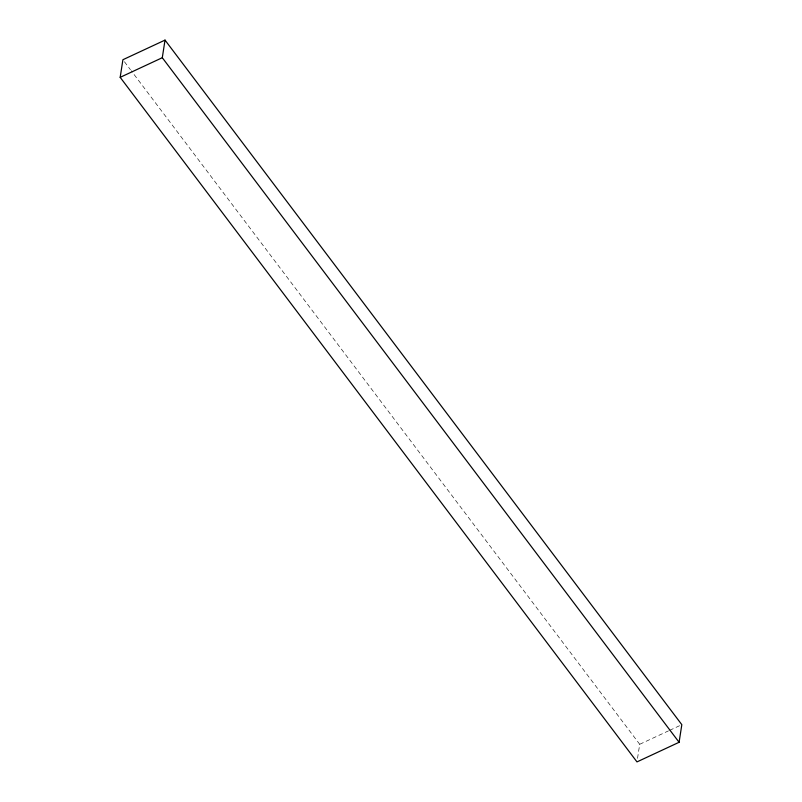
<?xml version="1.0" encoding="UTF-8"?>
<svg xmlns="http://www.w3.org/2000/svg" width="802" height="802" viewBox="0 0 802 802"><rect width="100%" height="100%" fill="white"/><g stroke="black" fill="none" stroke-linecap="round" stroke-linejoin="round"><path stroke-width="0.6" stroke-dasharray="4.01 3.01" d="M637.53 758.381L639.705 744.286L131.207 70.716M639.705 744.286L668.517 730.863M669.63 730.341L679.605 725.7M124.42 61.724L130.455 69.714"/><path stroke-width="1.2" d="M120.18 77.333L122.906 59.719L165.022 40.1L681.82 724.667L679.093 742.281L636.978 761.9L120.18 77.333L162.295 57.714L165.022 40.1M162.295 57.714L679.093 742.281"/></g></svg>
